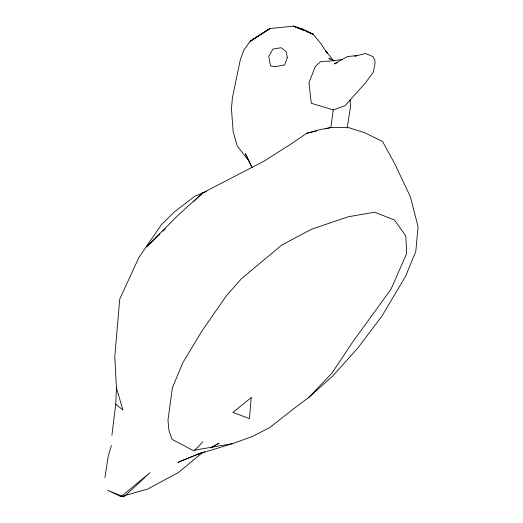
<?xml version="1.0" encoding="UTF-8"?>
<svg xmlns="http://www.w3.org/2000/svg" width="523" height="523" viewBox="0 0 523 523"><rect width="100%" height="100%" fill="white"/><g stroke="black" fill="none" stroke-linecap="round" stroke-linejoin="round"><path stroke-width="0.78" d="M111.902 435.319L115.76 404.109L116.446 388.046L114.772 356.876L119.734 299.123L138.987 257.342L161.359 224.72L174.715 211.638L195.001 196.092L206.48 191.477M354.666 56.177L365.642 53.536L373.069 56.693L374.945 60.426L375.024 63.518L373.265 72.272L365.4 82.948L345.088 105.666L333.262 109.908L330.83 127.553L325.391 128.848M347.174 128.194L350.462 106.986L350.122 99.808M104.92 477.532L108.313 455.847L111.399 445.531M194.281 450.8L202.865 441.778M308.505 397.709L331.955 373.147L352.456 342.402L391.086 289.029L406.672 253.57L405.809 235.912L394.453 220.026L374.664 212.22L348.298 216.757L311.525 229.218L281.649 245.13L241.319 278.844L226.296 295.848L201.505 331.687L182.664 363.001L172.335 388.053L167.975 420.283L168.929 430.429L172.028 439.366L193.065 450.427L232.487 443.654L252.701 436.359L269.848 427.507L295.462 407.332L308.505 397.709L332.844 375.854L357.64 348.298L382.045 315.885L405.6 276.262L415.824 251.347L418.08 226.779L410.398 196.89L395.074 164.385L382.594 141.511L364.845 132.777L348.344 127.534L330.83 127.553L320.115 129.612L306.733 133.287L290.442 144.361L264.265 161.038L202.695 192.909L178.101 215.208L146.564 246.908L160.012 233.971M162.934 231.153L165.275 228.904M193.922 201.342L202.695 192.909L204.212 192.366M121.042 496.654L150.068 472.635L123.886 496.85L107.646 490.267L121.042 496.654L147.728 489.025L178.52 472.446L201.335 453.546L204.748 451.552M210.887 447.956L219.072 443.164L210.664 447.773M197.91 454.206L177.957 462.319L201.545 452.761L197.91 454.206L232.487 443.654M337.25 62.773L334.23 63.884L347.318 56.634L356.882 55.53L355.372 56.085M306.733 133.287L316.84 130.881M342.696 59.426L330.699 61.001L320.677 61.537L315.389 66.369L308.969 82.588L311.27 103.26L333.262 109.908M304.412 30.7L293.423 26.15L269.946 28.543L250.072 41.389L243.738 50.241L240.286 59.877L232.454 97.422L231.434 108.673L233.153 131.613L237.298 146.1L248.961 161.077L252.119 167.589M305.877 31.308L313.199 34.341L320.88 43.559L327.339 53.438M334.393 61.001L328.902 58.197L330.118 59.191M115.76 404.109L122.97 410.084L116.446 388.046M333.517 60.831L325.783 50.823L326.94 52.816M248.961 161.077L245.339 153.697L252.073 167.53M251.197 397.604L249.419 418.616L232.879 412.418L251.197 397.604M287.304 57.674L284.61 64.93L275.51 66.598L270.581 65.996L268.724 56.504L272.967 49.044L281.211 47.717L286.225 51.777L287.304 57.674M258.8 35.61L250.072 41.389L269.946 28.543L258.8 35.61M302.582 29.007L293.423 26.15L305.609 30.752L313.199 34.341L302.582 29.007"/></g></svg>
